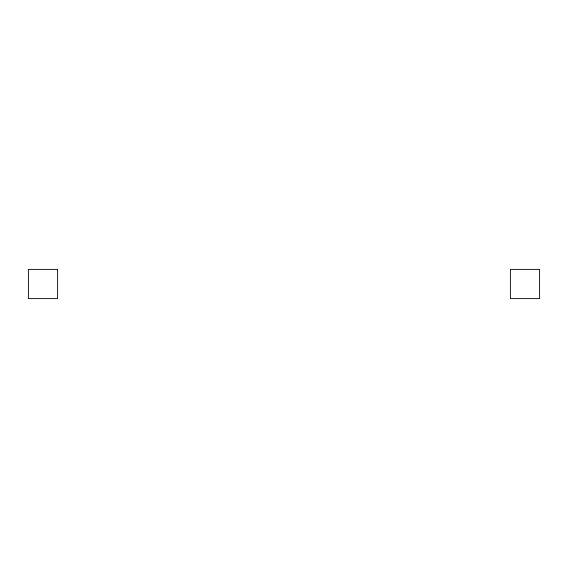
<?xml version="1.0" encoding="UTF-8"?>
<svg xmlns="http://www.w3.org/2000/svg" width="568" height="568" viewBox="0 0 568 568"><rect width="100%" height="100%" fill="white"/><g stroke="black" fill="none" stroke-linecap="round" stroke-linejoin="round"><path stroke-width="0.85" d="M57.609 269.395L28.4 269.395L28.4 298.605L57.609 298.605L57.609 269.395M539.6 269.395L510.391 269.395L510.391 298.605L539.6 298.605L539.6 269.395"/></g></svg>
